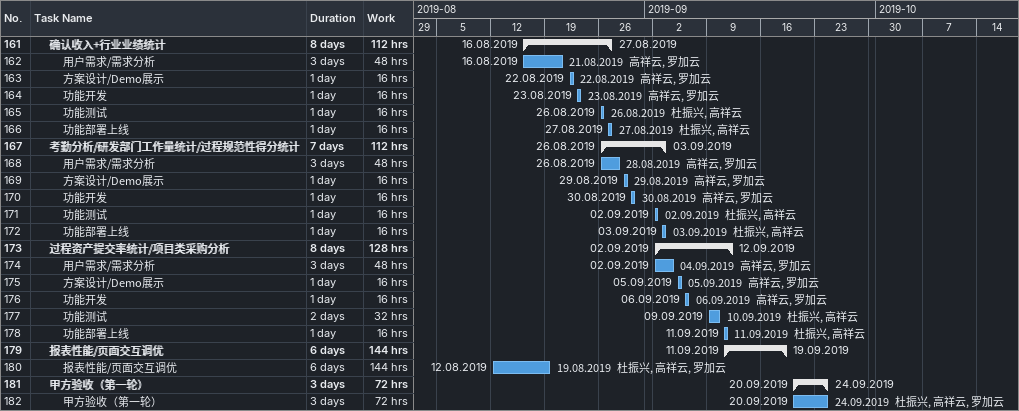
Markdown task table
| ID | Level | Task | Duration | Start | Finish | Resources | Work (h) |
|---|---|---|---|---|---|---|---|
| 161 | 2 | **确认收入+行业业绩统计** | 8d | 2019-08-16 | 2019-08-27 |  | 112 |
| 162 | 3 | 用户需求/需求分析 | 3d | 2019-08-16 | 2019-08-21 | 高祥云, 罗加云 | 48 |
| 163 | 3 | 方案设计/Demo展示 | 1d | 2019-08-22 | 2019-08-22 | 高祥云, 罗加云 | 16 |
| 164 | 3 | 功能开发 | 1d | 2019-08-23 | 2019-08-23 | 高祥云, 罗加云 | 16 |
| 165 | 3 | 功能测试 | 1d | 2019-08-26 | 2019-08-26 | 杜振兴, 高祥云 | 16 |
| 166 | 3 | 功能部署上线 | 1d | 2019-08-27 | 2019-08-27 | 杜振兴, 高祥云 | 16 |
| 167 | 2 | **考勤分析/研发部门工作量统计/过程规范性得分统计** | 7d | 2019-08-26 | 2019-09-03 |  | 112 |
| 168 | 3 | 用户需求/需求分析 | 3d | 2019-08-26 | 2019-08-28 | 高祥云, 罗加云 | 48 |
| 169 | 3 | 方案设计/Demo展示 | 1d | 2019-08-29 | 2019-08-29 | 高祥云, 罗加云 | 16 |
| 170 | 3 | 功能开发 | 1d | 2019-08-30 | 2019-08-30 | 高祥云, 罗加云 | 16 |
| 171 | 3 | 功能测试 | 1d | 2019-09-02 | 2019-09-02 | 杜振兴, 高祥云 | 16 |
| 172 | 3 | 功能部署上线 | 1d | 2019-09-03 | 2019-09-03 | 杜振兴, 高祥云 | 16 |
| 173 | 2 | **过程资产提交率统计/项目类采购分析** | 8d | 2019-09-02 | 2019-09-12 |  | 128 |
| 174 | 3 | 用户需求/需求分析 | 3d | 2019-09-02 | 2019-09-04 | 高祥云, 罗加云 | 48 |
| 175 | 3 | 方案设计/Demo展示 | 1d | 2019-09-05 | 2019-09-05 | 高祥云, 罗加云 | 16 |
| 176 | 3 | 功能开发 | 1d | 2019-09-06 | 2019-09-06 | 高祥云, 罗加云 | 16 |
| 177 | 3 | 功能测试 | 2d | 2019-09-09 | 2019-09-10 | 杜振兴, 高祥云 | 32 |
| 178 | 3 | 功能部署上线 | 1d | 2019-09-11 | 2019-09-11 | 杜振兴, 高祥云 | 16 |
| 179 | 2 | **报表性能/页面交互调优** | 6d | 2019-09-11 | 2019-09-19 |  | 144 |
| 180 | 3 | 报表性能/页面交互调优 | 6d | 2019-08-12 | 2019-08-19 | 杜振兴, 高祥云, 罗加云 | 144 |
| 181 | 2 | **甲方验收（第一轮）** | 3d | 2019-09-20 | 2019-09-24 |  | 72 |
| 182 | 3 | 甲方验收（第一轮） | 3d | 2019-09-20 | 2019-09-24 | 杜振兴, 高祥云, 罗加云 | 72 |
